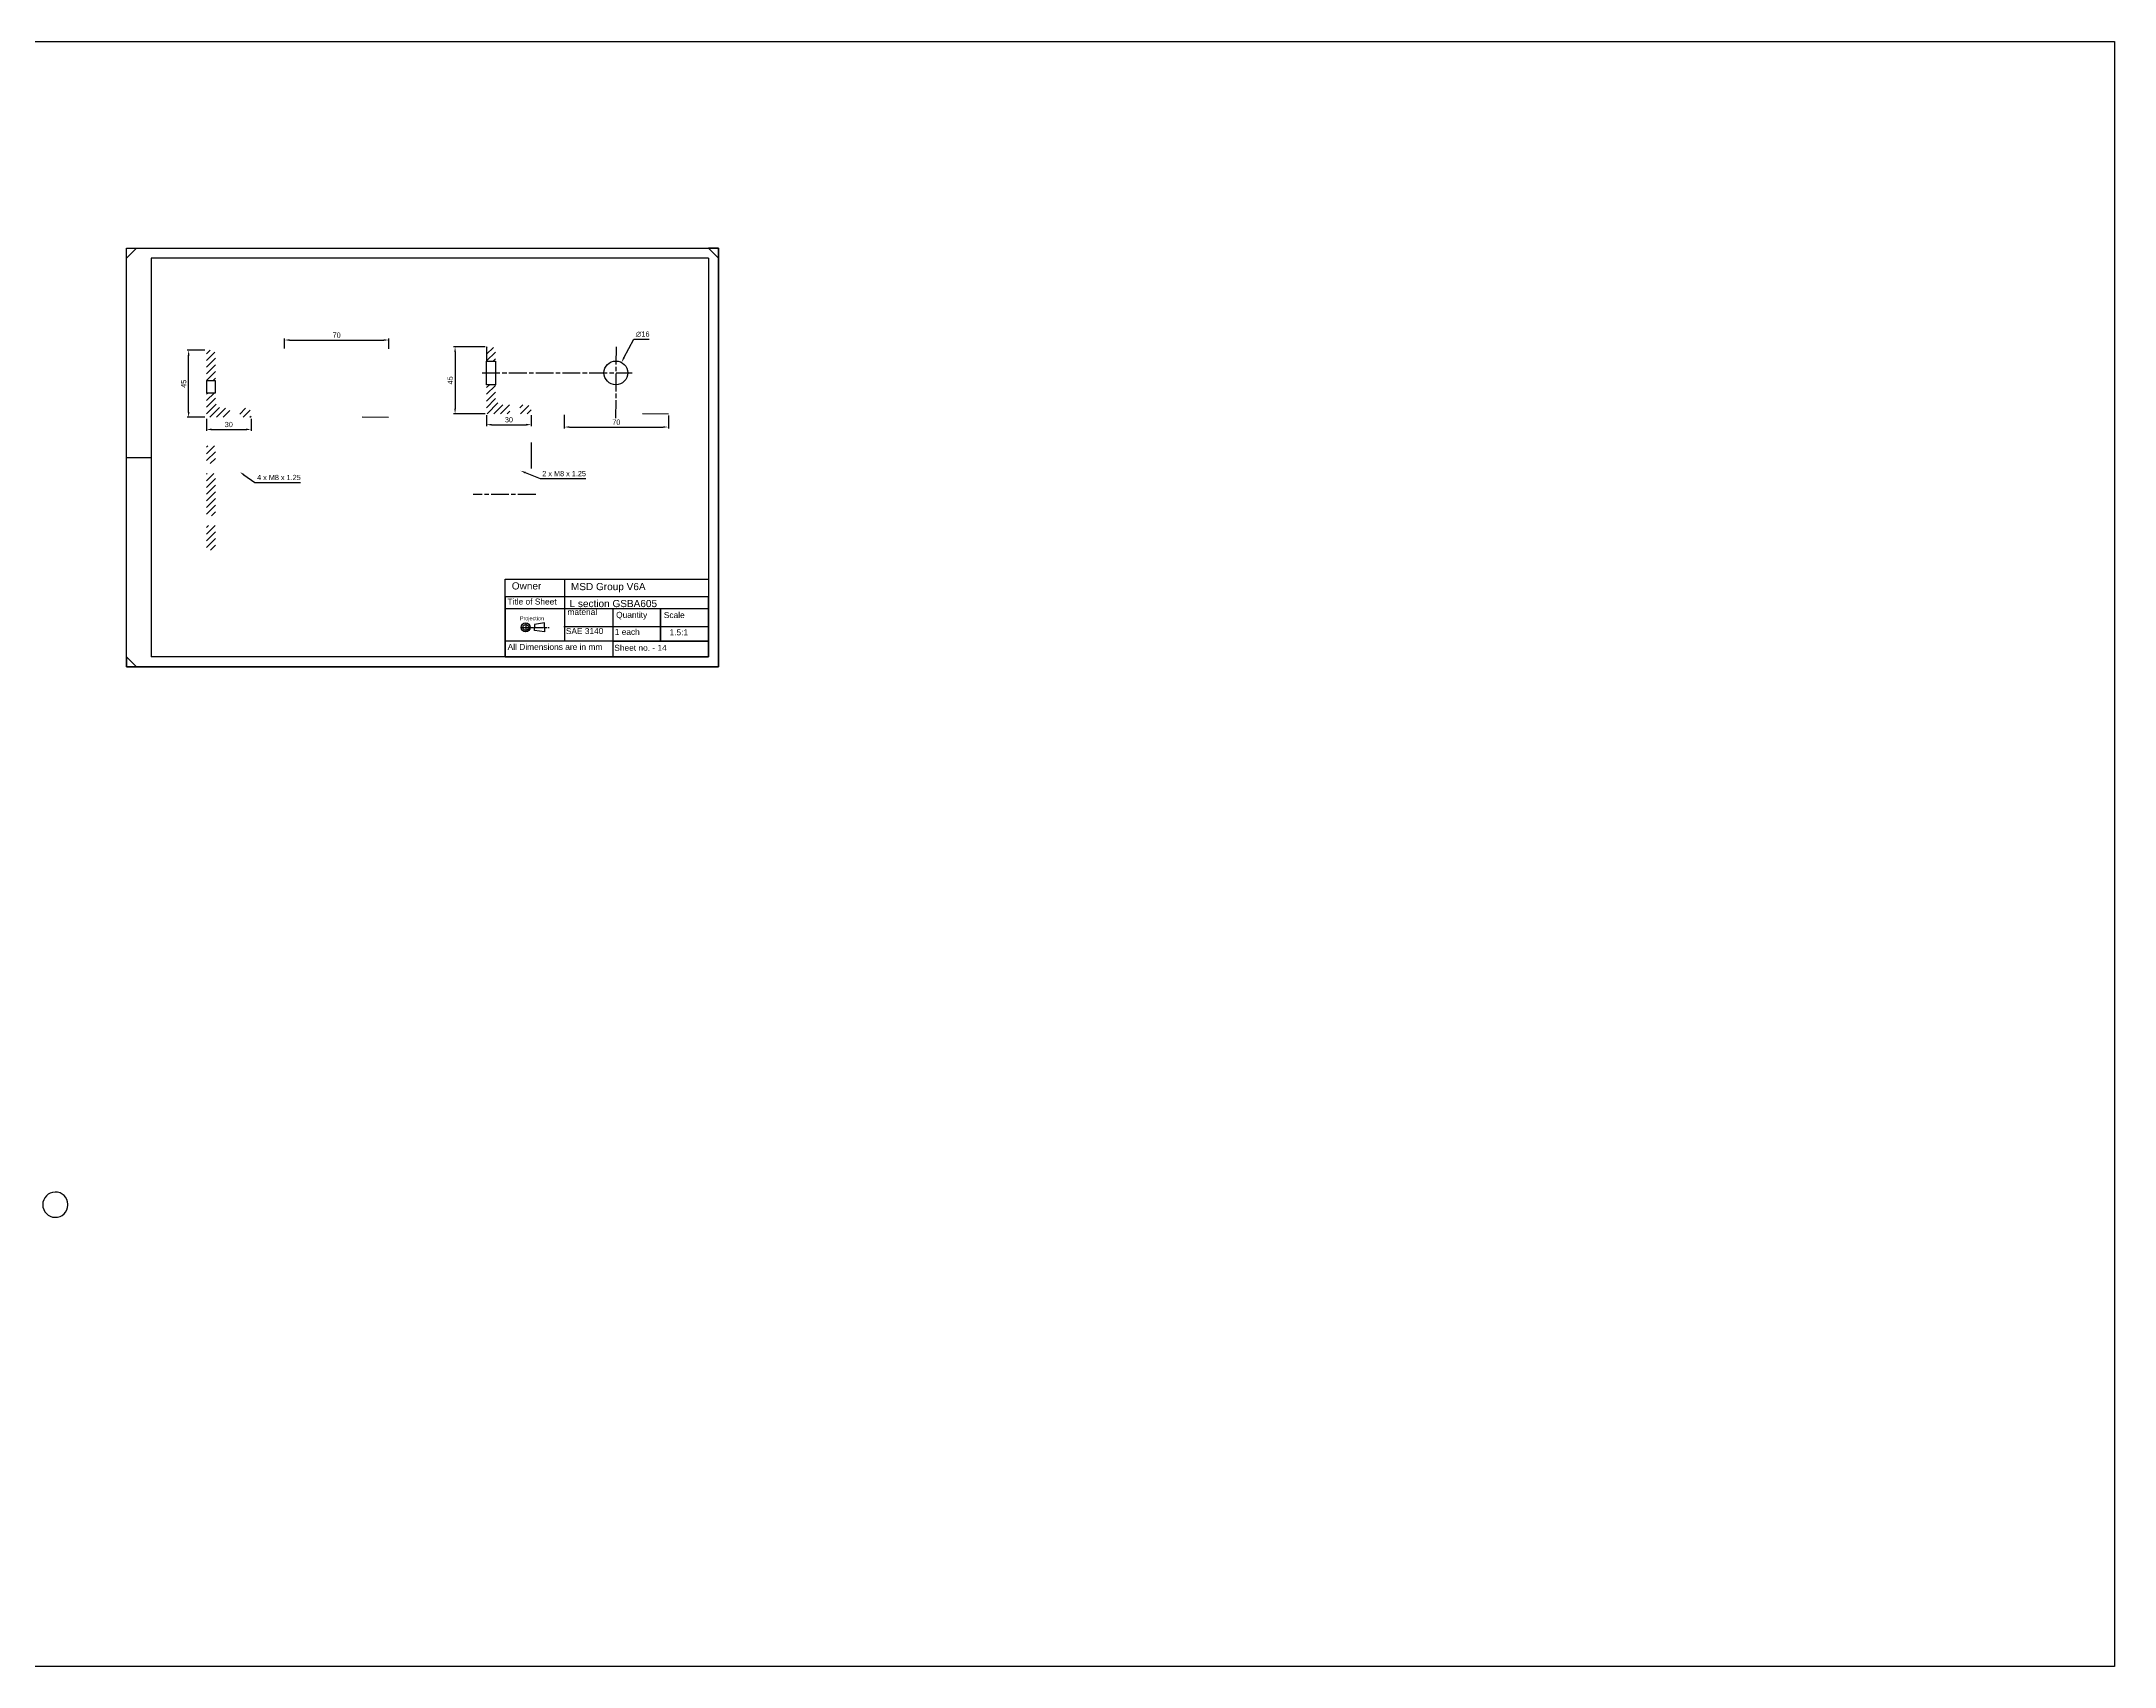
# Model space of a CAD drawing. Header units: millimetres. Extents: x -15074 to 21675, y -7568 to 6574.
# Drawn here: x 496 to 1890, y 1536 to 2629 of the extents above; entities that cross this region are included whole.
import ezdxf

# ---------------------------------------------------------------- set-up
doc = ezdxf.new("R2010")
doc.units = ezdxf.units.MM
doc.linetypes.add('AM_ISO08W050', pattern=[18, 12, -1.5, 3, -1.5])
doc.linetypes.add('AM_ISO08W050x2', pattern=[9, 6, -0.75, 1.5, -0.75])
doc.layers.add('AM_5', color=250, linetype='Continuous', lineweight=25)
doc.layers.add('AM_7', color=142, linetype='AM_ISO08W050', lineweight=25)
doc.styles.get("Standard").update_dxf_attribs({"font": 'arial.ttf'})
doc.dimstyles.new('AM_ISO$0', dxfattribs={"dimtxt": 3.5, "dimasz": 3.5, "dimexe": 1, "dimexo": 1, "dimgap": 1.5, "dimtad": 1, "dimdsep": 46, "dimtxsty": 'Standard', "dimcen": 0, "dimclrd": 256, "dimclre": 256, "dimclrt": 250, "dimadec": 0, "dimazin": 2, "dimtp": 0.1, "dimtm": 0.1, "dimtfac": 0.71, "dimtdec": 3, "dimtmove": 0, "dimatfit": 3, "dimfxl": 1, "dimlwd": -1, "dimlwe": -1, "dimarcsym": 1})
doc.dimstyles.new('AM_ISO$3', dxfattribs={"dimtxt": 3.5, "dimasz": 3.5, "dimexe": 1, "dimexo": 1, "dimgap": 1.5, "dimtad": 1, "dimtoh": 1, "dimdsep": 46, "dimtxsty": 'Standard', "dimcen": 0, "dimclrd": 256, "dimclre": 256, "dimclrt": 250, "dimadec": 0, "dimazin": 2, "dimtp": 0.1, "dimtm": 0.1, "dimtfac": 0.71, "dimtdec": 3, "dimtofl": 0, "dimtmove": 0, "dimatfit": 0, "dimfxl": 1, "dimlwd": -1, "dimlwe": -1, "dimarcsym": 1})

# ---------------------------------------------------------------- blocks, each defined once
blk = doc.blocks.new('*D193')
at = {"layer": 'AM_5', "linetype": 'ByBlock', "transparency": 16777216}
for p, q in [((606.3, 2421), (594.3, 2421)), ((595.3, 2379.5), (595.3, 2417.5)), ((606.3, 2376), (594.3, 2376))]:
    blk.add_line(p, q, dxfattribs=at)
at = {"layer": 'AM_5', "transparency": 16777216}
for points in [[(594.7, 2417.5), (595.9, 2417.5), (595.3, 2421)], [(594.7, 2379.5), (595.9, 2379.5), (595.3, 2376)]]:
    blk.add_solid(points, dxfattribs=at)
at = {"layer": 'Defpoints', "color": 0, "transparency": 16777216}
for p in [(595.3, 2421), (607.3, 2421), (607.3, 2376)]:
    blk.add_point(p, dxfattribs=at)
at = {"layer": 'AM_5', "color": 250, "transparency": 16777216, "insert": (592, 2398.5), "char_height": 3.5, "attachment_point": 5, "rotation": 90}
blk.add_mtext('45', dxfattribs=at)
blk = doc.blocks.new('*D194')
at = {"layer": 'AM_5', "linetype": 'ByBlock', "transparency": 16777216}
for p, q in [((607.3, 2375), (607.3, 2366.8)), ((637.3, 2375), (637.3, 2366.8)), ((610.8, 2367.8), (633.8, 2367.8))]:
    blk.add_line(p, q, dxfattribs=at)
at = {"layer": 'AM_5', "transparency": 16777216}
for points in [[(610.8, 2368.4), (610.8, 2367.2), (607.3, 2367.8)], [(633.8, 2368.4), (633.8, 2367.2), (637.3, 2367.8)]]:
    blk.add_solid(points, dxfattribs=at)
at = {"layer": 'Defpoints', "color": 0, "transparency": 16777216}
for p in [(607.3, 2376), (637.3, 2376), (637.3, 2367.8)]:
    blk.add_point(p, dxfattribs=at)
at = {"layer": 'AM_5', "color": 250, "transparency": 16777216, "insert": (622.3, 2371.1), "char_height": 3.5, "attachment_point": 5}
blk.add_mtext('30', dxfattribs=at)
blk = doc.blocks.new('*D195')
at = {"layer": 'AM_5', "linetype": 'ByBlock', "transparency": 16777216}
for p, q in [((659.8, 2422.3), (659.8, 2428.9)), ((663.3, 2427.9), (726.3, 2427.9)), ((729.8, 2421.9), (729.8, 2428.9))]:
    blk.add_line(p, q, dxfattribs=at)
at = {"layer": 'AM_5', "transparency": 16777216}
for points in [[(663.3, 2428.5), (663.3, 2427.3), (659.8, 2427.9)], [(726.3, 2428.5), (726.3, 2427.3), (729.8, 2427.9)]]:
    blk.add_solid(points, dxfattribs=at)
at = {"layer": 'Defpoints', "color": 0, "transparency": 16777216}
for p in [(729.8, 2427.9), (659.8, 2421.3), (729.8, 2420.9)]:
    blk.add_point(p, dxfattribs=at)
at = {"layer": 'AM_5', "color": 250, "transparency": 16777216, "insert": (694.8, 2431.2), "char_height": 3.5, "attachment_point": 5}
blk.add_mtext('70', dxfattribs=at)
blk = doc.blocks.new('*D196')
at = {"layer": 'AM_5', "linetype": 'ByBlock', "transparency": 16777216}
for p, q in [((632.5, 2337.3), (639.9, 2332.2)), ((639.9, 2332.2), (670.5, 2332.2))]:
    blk.add_line(p, q, dxfattribs=at)
at = {"layer": 'AM_5', "transparency": 16777216}
blk.add_solid([(632.8, 2337.8), (632.2, 2336.8), (629.6, 2339.2)], dxfattribs=at)
at = {"layer": 'Defpoints', "color": 0, "transparency": 16777216}
for p in [(623, 2343.8), (629.6, 2339.2)]:
    blk.add_point(p, dxfattribs=at)
at = {"layer": 'AM_5', "color": 250, "transparency": 16777216, "insert": (656, 2335.5), "char_height": 3.5, "attachment_point": 5}
blk.add_mtext('4 x M8 x 1.25', dxfattribs=at)
blk = doc.blocks.new('*D197')
at = {"layer": 'AM_5', "linetype": 'ByBlock', "transparency": 16777216}
for p, q in [((794.6, 2423.3), (773.4, 2423.3)), ((774.4, 2419.8), (774.4, 2381.8)), ((794.6, 2378.3), (773.4, 2378.3))]:
    blk.add_line(p, q, dxfattribs=at)
at = {"layer": 'AM_5', "transparency": 16777216}
for points in [[(773.8, 2419.8), (775, 2419.8), (774.4, 2423.3)], [(773.8, 2381.8), (775, 2381.8), (774.4, 2378.3)]]:
    blk.add_solid(points, dxfattribs=at)
at = {"layer": 'Defpoints', "color": 0, "transparency": 16777216}
for p in [(795.6, 2423.3), (774.4, 2378.3), (795.6, 2378.3)]:
    blk.add_point(p, dxfattribs=at)
at = {"layer": 'AM_5', "color": 250, "transparency": 16777216, "insert": (771.1, 2400.8), "char_height": 3.5, "attachment_point": 5, "rotation": 90}
blk.add_mtext('45', dxfattribs=at)
blk = doc.blocks.new('*D198')
at = {"layer": 'AM_5', "linetype": 'ByBlock', "transparency": 16777216}
for p, q in [((847.8, 2377.6), (847.8, 2368.4)), ((851.3, 2369.4), (914.3, 2369.4)), ((917.8, 2377.2), (917.8, 2368.4))]:
    blk.add_line(p, q, dxfattribs=at)
at = {"layer": 'AM_5', "transparency": 16777216}
for points in [[(851.3, 2370), (851.3, 2368.9), (847.8, 2369.4)], [(914.3, 2370), (914.3, 2368.9), (917.8, 2369.4)]]:
    blk.add_solid(points, dxfattribs=at)
at = {"layer": 'Defpoints', "color": 0, "transparency": 16777216}
for p in [(847.8, 2378.6), (917.8, 2378.2), (917.8, 2369.4)]:
    blk.add_point(p, dxfattribs=at)
at = {"layer": 'AM_5', "color": 250, "transparency": 16777216, "insert": (882.8, 2372.7), "char_height": 3.5, "attachment_point": 5}
blk.add_mtext('70', dxfattribs=at)
blk = doc.blocks.new('*D199')
at = {"layer": 'AM_5', "linetype": 'ByBlock', "transparency": 16777216}
for p, q in [((821.6, 2338.8), (831.6, 2334.9)), ((831.6, 2334.9), (862.2, 2334.9))]:
    blk.add_line(p, q, dxfattribs=at)
at = {"layer": 'AM_5', "transparency": 16777216}
blk.add_solid([(821.8, 2339.3), (821.4, 2338.2), (818.3, 2340.1)], dxfattribs=at)
at = {"layer": 'Defpoints', "color": 0, "transparency": 16777216}
for p in [(810.9, 2343), (818.3, 2340.1)]:
    blk.add_point(p, dxfattribs=at)
at = {"layer": 'AM_5', "color": 250, "transparency": 16777216, "insert": (847.7, 2338.1), "char_height": 3.5, "attachment_point": 5}
blk.add_mtext('2 x M8 x 1.25', dxfattribs=at)
blk = doc.blocks.new('*D200')
at = {"layer": 'AM_5', "linetype": 'ByBlock', "transparency": 16777216}
for p, q in [((887.9, 2415.9), (894.6, 2428.4)), ((894.6, 2428.4), (904.9, 2428.4))]:
    blk.add_line(p, q, dxfattribs=at)
at = {"layer": 'AM_5', "transparency": 16777216}
blk.add_solid([(887.4, 2416.2), (888.4, 2415.7), (886.3, 2412.9)], dxfattribs=at)
at = {"layer": 'Defpoints', "color": 0, "transparency": 16777216}
for p in [(886.3, 2412.9), (878.7, 2398.8)]:
    blk.add_point(p, dxfattribs=at)
at = {"layer": 'AM_5', "color": 250, "transparency": 16777216, "insert": (900.5, 2431.8), "char_height": 3.5, "attachment_point": 5}
blk.add_mtext('∅16', dxfattribs=at)
blk = doc.blocks.new('*D201')
at = {"layer": 'AM_5', "linetype": 'ByBlock', "transparency": 16777216}
for p, q in [((795.6, 2377.3), (795.6, 2370)), ((799.1, 2371), (822.1, 2371)), ((825.6, 2377.3), (825.6, 2370))]:
    blk.add_line(p, q, dxfattribs=at)
at = {"layer": 'AM_5', "transparency": 16777216}
for points in [[(799.1, 2371.6), (799.1, 2370.4), (795.6, 2371)], [(822.1, 2371.6), (822.1, 2370.4), (825.6, 2371)]]:
    blk.add_solid(points, dxfattribs=at)
at = {"layer": 'Defpoints', "color": 0, "transparency": 16777216}
for p in [(795.6, 2378.3), (825.6, 2378.3), (825.6, 2371)]:
    blk.add_point(p, dxfattribs=at)
at = {"layer": 'AM_5', "color": 250, "transparency": 16777216, "insert": (810.6, 2374.3), "char_height": 3.5, "attachment_point": 5}
blk.add_mtext('30', dxfattribs=at)

msp = doc.modelspace()

# ---------------------------------------------------------------- hatches: boundary and pattern name
h = msp.add_hatch()
h.set_pattern_fill('ANSI31', color=256, style=0)
h.set_pattern_definition([(45, (7.1892, -35.894), (-2.245064, 2.245064), [])])
edge = h.paths.add_edge_path(flags=0)
edge.add_line((801.593, 2389.309), (801.593, 2397.809))
edge.add_line((801.593, 2397.809), (795.593, 2397.809))
edge.add_line((795.593, 2397.809), (795.593, 2378.309))
edge.add_line((795.593, 2378.309), (811.269, 2378.309))
edge.add_line((811.269, 2378.309), (811.269, 2384.309))
edge.add_line((811.269, 2384.309), (806.593, 2384.309))
edge.add_arc((806.593, 2389.309), 5, 180, 270)
h.paths.add_polyline_path([(613.324, 2303.187), (607.324, 2303.187), (607.324, 2286.72), (613.324, 2286.72)], flags=0)
h.paths.add_polyline_path([(613.324, 2356.72), (607.324, 2356.72), (607.324, 2344.833), (613.324, 2344.833)], flags=0)
edge = h.paths.add_edge_path(flags=0)
edge.add_arc((610.324, 2418.019), 3, 0, 90)
edge.add_line((610.324, 2421.019), (607.324, 2421.019))
edge.add_line((607.324, 2421.019), (607.324, 2400.519))
edge.add_line((607.324, 2400.519), (613.324, 2400.519))
edge.add_line((613.324, 2400.519), (613.324, 2418.019))
edge = h.paths.add_edge_path(flags=0)
edge.add_line((623.001, 2376.019), (623.001, 2382.019))
edge.add_line((623.001, 2382.019), (618.324, 2382.019))
edge.add_arc((618.324, 2387.019), 5, 180, 270)
edge.add_line((613.324, 2387.019), (613.324, 2392.519))
edge.add_line((613.324, 2392.519), (607.324, 2392.519))
edge.add_line((607.324, 2392.519), (607.324, 2376.019))
edge.add_line((607.324, 2376.019), (623.001, 2376.019))
edge = h.paths.add_edge_path(flags=0)
edge.add_line((629.648, 2382.019), (629.648, 2376.019))
edge.add_line((629.648, 2376.019), (637.324, 2376.019))
edge.add_line((637.324, 2376.019), (637.324, 2379.019))
edge.add_arc((634.324, 2379.019), 3, 0, 90)
edge.add_line((634.324, 2382.019), (629.648, 2382.019))
h.paths.add_polyline_path([(613.324, 2338.187), (607.324, 2338.187), (607.324, 2309.833), (613.324, 2309.833)], flags=0)
edge = h.paths.add_edge_path(flags=0)
edge.add_arc((798.593, 2420.309), 3, 0, 90)
edge.add_line((798.593, 2423.309), (795.593, 2423.309))
edge.add_line((795.593, 2423.309), (795.593, 2413.809))
edge.add_line((795.593, 2413.809), (801.593, 2413.809))
edge.add_line((801.593, 2413.809), (801.593, 2420.309))
edge = h.paths.add_edge_path(flags=0)
edge.add_arc((822.593, 2381.309), 3, 0, 90)
edge.add_line((822.593, 2384.309), (817.916, 2384.309))
edge.add_line((817.916, 2384.309), (817.916, 2378.309))
edge.add_line((817.916, 2378.309), (825.593, 2378.309))
edge.add_line((825.593, 2378.309), (825.593, 2381.309))
edge = h.paths.add_edge_path(flags=0)
edge.add_line((629.648, 2382.019), (629.648, 2376.019))
edge.add_line((629.648, 2382.019), (623.001, 2382.019))
edge.add_line((623.001, 2376.019), (623.001, 2382.019))
edge.add_line((623.001, 2376.019), (629.648, 2376.019))
edge = h.paths.add_edge_path(flags=0)
edge.add_line((629.648, 2382.019), (629.648, 2376.019))
edge.add_line((629.648, 2382.019), (623.001, 2382.019))
edge.add_line((623.001, 2376.019), (623.001, 2382.019))
edge.add_line((623.001, 2376.019), (629.648, 2376.019))

# ---------------------------------------------------------------- linework, layer by layer
for p, q in [((553.456, 2482.975), (560.156, 2489.675)), ((570.206, 2482.975), (570.206, 2476.275)), ((951.436, 2482.975), (944.736, 2489.675)), ((944.736, 2482.975), (944.736, 2476.275)), ((795.593, 2423.309), (795.593, 2413.809)), ((729.54, 2375.888), (712.04, 2375.986)), ((917.808, 2378.178), (900.308, 2378.276)), ((825.593, 2359.01), (825.593, 2341.51)), ((553.456, 2348.975), (570.206, 2348.975)), ((821.889, 2234.72), (821.889, 2234.72)), ((821.889, 2234.72), (821.889, 2234.72)), ((834.608, 2237.714), (827.851, 2236.707)), ((834.608, 2231.727), (827.851, 2232.734)), ((834.608, 2236.707), (834.608, 2237.714)), ((834.608, 2232.734), (834.608, 2231.727)), ((880.416, 2225.427), (880.416, 2214.975)), ((553.456, 2214.975), (560.156, 2208.275))]:
    msp.add_line(p, q)
for points in [[(-788.894, 2628.605), (1889.876, 2628.605), (1889.876, 1536.233), (-788.894, 1536.233)], [(553.456, 2489.675), (951.436, 2489.675), (951.436, 2208.275), (553.456, 2208.275)], [(795.593, 2413.809), (801.593, 2413.809), (801.593, 2397.809), (795.593, 2397.809)], [(613.324, 2400.519), (607.324, 2400.519), (607.324, 2392.519), (613.324, 2392.519)], [(808.056, 2267.235), (944.736, 2267.235), (944.736, 2214.975), (808.056, 2214.975)], [(808.056, 2214.975), (944.736, 2214.975), (944.736, 2255.175), (808.056, 2255.175)], [(808.056, 2214.975), (944.736, 2214.975), (944.736, 2247.135), (808.056, 2247.135)], [(912.576, 2247.135), (880.416, 2247.135), (880.416, 2225.427), (912.576, 2225.427)], [(944.736, 2247.135), (912.576, 2247.135), (912.576, 2225.427), (944.736, 2225.427)], [(808.056, 2214.975), (944.736, 2214.975), (944.736, 2225.427), (808.056, 2225.427)]]:
    msp.add_lwpolyline(points, close=True)
for points in [[(570.206, 2208.275), (553.456, 2208.275), (553.456, 2489.675), (570.206, 2489.675)], [(553.456, 2482.975), (553.456, 2489.675), (951.436, 2489.675), (951.436, 2482.975)], [(570.206, 2482.975), (570.206, 2214.975)], [(944.736, 2482.975), (570.206, 2482.975)], [(944.736, 2208.275), (951.436, 2208.275), (951.436, 2489.675), (944.736, 2489.675)], [(944.736, 2482.975), (944.736, 2214.975)], [(848.256, 2225.427), (848.256, 2267.235), (944.736, 2267.235), (944.736, 2214.975), (848.256, 2214.975)], [(808.056, 2235.075), (808.056, 2214.975), (944.736, 2214.975), (944.736, 2235.075), (847.551, 2235.075)], [(827.851, 2236.707), (827.851, 2234.72)], [(827.851, 2232.734), (827.851, 2234.72)], [(834.608, 2234.72), (834.608, 2236.707)], [(834.608, 2234.72), (834.608, 2232.734)], [(553.456, 2214.975), (553.456, 2208.275), (951.436, 2208.275), (951.436, 2214.975)], [(944.736, 2214.975), (570.206, 2214.975)]]:
    msp.add_lwpolyline(points)
for centre, radius in [((882.489, 2405.809), 8.001), ((821.889, 2234.72), 2.993), ((821.889, 2234.72), 1.986)]:
    msp.add_circle(centre, radius)
for start, end in [(2.022624, 357.977376), (357.977376, 2.022624)]:
    msp.add_arc((505.712, 1846.691), 8.5, start, end)
at = {"layer": 'AM_7'}
for p, q in [((882.588, 2423.377), (882.318, 2375.377)), ((792.593, 2405.809), (893.49, 2405.809)), ((828.593, 2324.01), (786.552, 2324.01))]:
    msp.add_line(p, q, dxfattribs=at)
at = {"layer": 'AM_7', "linetype": 'AM_ISO08W050x2'}
for p, q in [((818.758, 2234.72), (837.739, 2234.72)), ((821.889, 2237.851), (821.889, 2231.071)), ((821.889, 2234.72), (821.889, 2234.72)), ((821.889, 2234.72), (821.889, 2234.72))]:
    msp.add_line(p, q, dxfattribs=at)

# ---------------------------------------------------------------- texts
at = {"attachment_point": 1}
for s, width, gutter_width, heights, insert, char_height in [(' Owner', 33.91382, 10.05, [0], (810.663, 2265.057), 4.824), ('MSD Group V6A', 75.53534, 10.05, [0], (852.285, 2264.594), 4.824), ('Title of Sheet', 36.68859, 10.05, [0], (809.584, 2254.121), 4.02), ('material', 30.44321, 10.05, [0], (849.972, 2247.135), 4.02), ('L section GSBA605', 102.00488, 10.05, [0], (851.36, 2253.197), 4.824), ('Quantity', 26.9769, 10.05, [0], (882.653, 2245.187), 4.02), ('Scale', 27.74767, 10.05, [0], (914.717, 2245.033), 4.02), ('Projection', 23.90215, 13.046, [0], (817.964, 2242.133), 2.6093), ('SAE 3140', 30.07162, 12.5, [0], (848.884, 2234.248), 4), ('1 each', 27.77444, 12.5, [0], (881.775, 2233.726), 4), ('\\pxi-3,l4,t4;1.5:1', 27.43458, 10.05, [0], (914.543, 2233.449), 4.02), ('All Dimensions are in mm', 77.61674, 10.05, [0], (809.738, 2223.624), 4.02), ('Sheet no. - 14', 58.42427, 10.05, [1.456], (881.42, 2223.008), 4.02)]:
    msp.add_mtext_dynamic_manual_height_columns(s, width=width, gutter_width=gutter_width, heights=heights, dxfattribs=dict(at, insert=insert, char_height=char_height))

# ---------------------------------------------------------------- dimensions: what is measured, and where the dimension line sits
at = {"layer": 'AM_5'}
for base, p1, p2, picture, middle in [((729.793, 2427.895), (659.794, 2421.281), (729.793, 2420.887), '*D195', (694.793, 2431.182)), ((637.324, 2367.791), (607.324, 2376.019), (637.324, 2376.019), '*D194', (622.324, 2371.079))]:
    dim = msp.add_linear_dim(base=base, p1=p1, p2=p2, dimstyle='AM_ISO$0', dxfattribs=at)
    dim.commit()
    dim.dimension.update_dxf_attribs({"geometry": picture, "text_midpoint": middle})
dim = msp.add_diameter_dim_2p(p1=(878.708, 2398.758), p2=(886.271, 2412.859), dimstyle='AM_ISO$3', dxfattribs=at)
dim.commit()
dim.dimension.update_dxf_attribs({"geometry": '*D200', "text_midpoint": (900.505, 2428.38), "dimtype": 163})
for base, p1, p2, picture, middle in [((595.324, 2421.019), (607.324, 2376.019), (607.324, 2421.019), '*D193', (592.045, 2398.519)), ((774.393, 2378.309), (795.593, 2423.309), (795.593, 2378.309), '*D197', (771.113, 2400.809))]:
    dim = msp.add_linear_dim(base=base, p1=p1, p2=p2, angle=90, dimstyle='AM_ISO$0', override={"dimpost": ''}, dxfattribs=at)
    dim.commit()
    dim.dimension.update_dxf_attribs({"geometry": picture, "text_midpoint": middle})
for base, p1, p2, picture, middle in [((825.593, 2371.014), (795.593, 2378.309), (825.593, 2378.309), '*D201', (810.593, 2374.303)), ((917.808, 2369.447), (847.809, 2378.572), (917.808, 2378.178), '*D198', (882.808, 2372.734))]:
    dim = msp.add_linear_dim(base=base, p1=p1, p2=p2, dimstyle='AM_ISO$0', override={"dimpost": ''}, dxfattribs=at)
    dim.commit()
    dim.dimension.update_dxf_attribs({"geometry": picture, "text_midpoint": middle})
for p1, p2, text, picture, middle in [((623.025, 2343.771), (629.624, 2339.249), '4 x M8 x 1.25', '*D196', (655.97, 2332.189)), ((810.866, 2342.963), (818.319, 2340.057), '2 x M8 x 1.25', '*D199', (847.652, 2334.862))]:
    dim = msp.add_diameter_dim_2p(p1=p1, p2=p2, text=text, dimstyle='AM_ISO$3', dxfattribs=at)
    dim.commit()
    dim.dimension.update_dxf_attribs({"geometry": picture, "text_midpoint": middle, "dimtype": 163})

doc.saveas('drawing.dxf')
